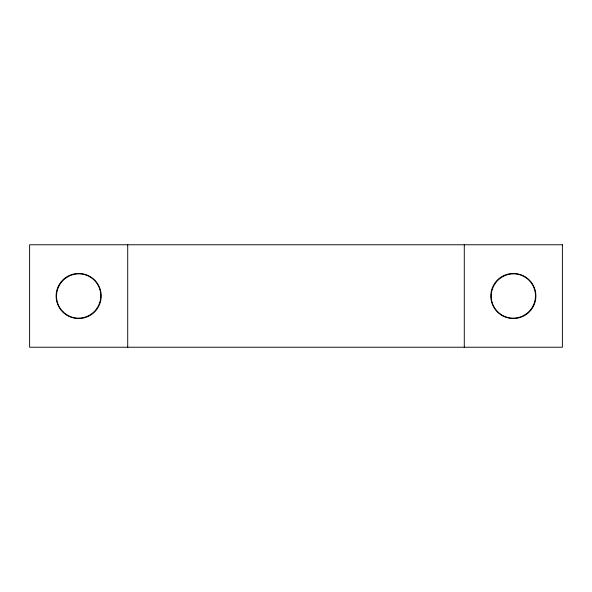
<?xml version="1.0" encoding="UTF-8"?>
<svg xmlns="http://www.w3.org/2000/svg" width="592" height="592" viewBox="0 0 592 592"><rect width="100%" height="100%" fill="white"/><g stroke="black" fill="none" stroke-linecap="round" stroke-linejoin="round"><path stroke-width="0.89" d="M464.283 244.77L464.283 347.23M127.717 244.77L127.717 347.23M562.4 244.77L29.6 244.77L29.6 347.23L562.4 347.23L562.4 244.77M502.083 315.521A22.54 22.54 0 0 0 535.893 296A22.54 22.54 0 0 0 502.083 276.479A22.54 22.54 0 0 0 502.083 315.521M67.377 315.521A22.54 22.54 0 0 0 101.188 296A22.54 22.54 0 0 0 67.377 276.479A22.54 22.54 0 0 0 67.377 315.521M497.635 311.718A22.289 22.059 -45 0 0 528.952 311.599A22.289 22.059 -45 0 0 529.07 280.282A22.289 22.059 -45 0 0 497.754 280.401A22.289 22.059 -45 0 0 497.635 311.718M62.93 311.718A22.289 22.059 -45 0 0 94.246 311.599A22.289 22.059 -45 0 0 94.365 280.282A22.289 22.059 -45 0 0 63.048 280.401A22.289 22.059 -45 0 0 62.93 311.718"/></g></svg>
